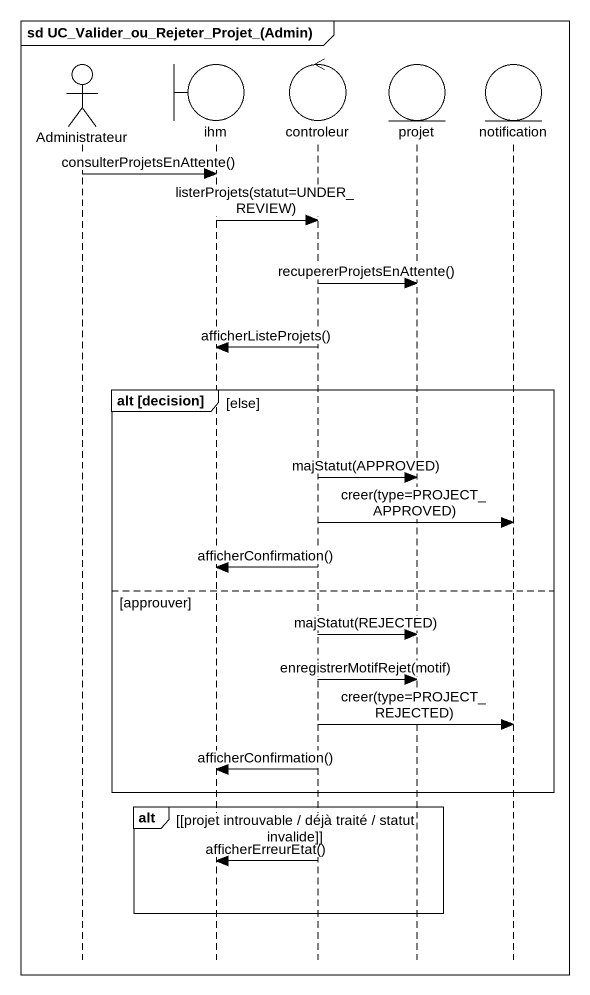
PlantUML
@startuml
mainframe sd UC_Valider_ou_Rejeter_Projet_(Admin)
hide footbox
actor Administrateur
boundary ihm
control controleur
entity projet
entity notification

Administrateur -> ihm : consulterProjetsEnAttente()
ihm -> controleur : listerProjets(statut=UNDER_REVIEW)
controleur -> projet : recupererProjetsEnAttente()
controleur -> ihm : afficherListeProjets()
group alt (decision) [else]
  controleur -> projet : majStatut(APPROVED)
  controleur -> notification : creer(type=PROJECT_APPROVED)
  controleur -> ihm : afficherConfirmation()
else approuver
  controleur -> projet : majStatut(REJECTED)
  controleur -> projet : enregistrerMotifRejet(motif)
  controleur -> notification : creer(type=PROJECT_REJECTED)
  controleur -> ihm : afficherConfirmation()
end
alt [projet introuvable / déjà traité / statut invalide]
  controleur -> ihm : afficherErreurEtat()
end
@enduml
